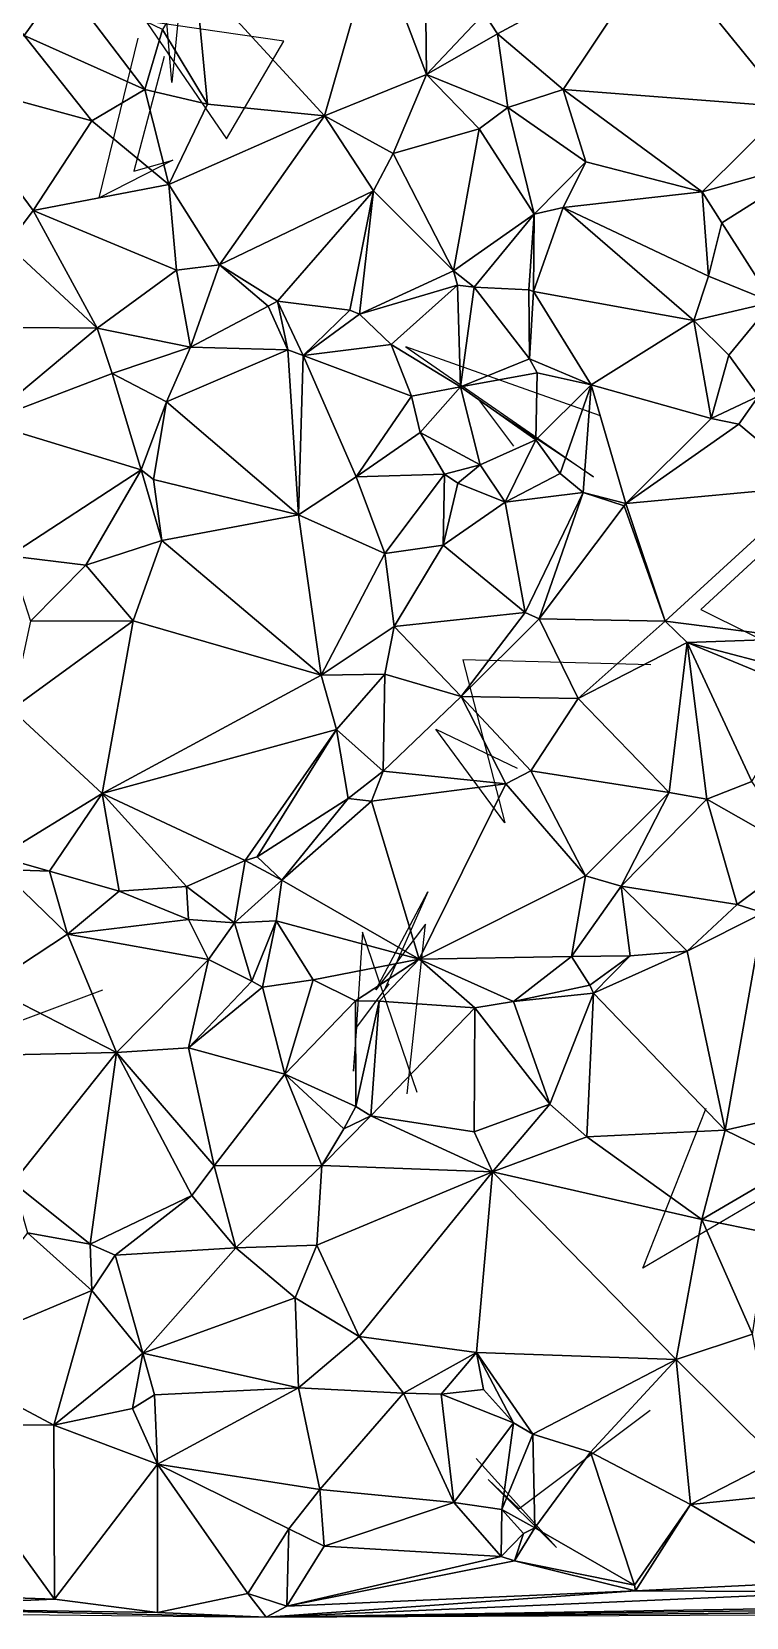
# Model space of a CAD drawing. Header units: metres. Extents: x -15 to 15.8, y -15.8 to 15.6.
# Drawn here: x -6.35 to -0.71, y -15 to -2.49 of the extents above; entities that cross this region are included whole.
import ezdxf

# ---------------------------------------------------------------- set-up
doc = ezdxf.new("R2010")
doc.units = ezdxf.units.M
doc.layers.add('CRACKS', color=1, linetype='Continuous')
doc.layers.add('STREET_MESH', color=7, linetype='Continuous')

msp = doc.modelspace()

# ---------------------------------------------------------------- linework, layer by layer
at = {"layer": 'CRACKS'}
for points in [[(-5.142, -1.855, 0.1), (-5.245, -2.892, 0.1), (-5.356, -1.527, 0.1), (-5.826, -2.374, 0.1), (-4.676, -2.086, 0.1)], [(-4.435, -1.779, 0.1), (-5.5, -2.335, 0.1), (-4.813, -3.336, 0.1), (-4.361, -2.565, 0.1), (-5.721, -2.368, 0.1)], [(-5.304, -2.686, 0.1), (-5.544, -3.592, 0.1), (-5.237, -3.503, 0.1), (-5.817, -3.802, 0.1), (-5.509, -2.543, 0.1)], [(-1.87, -5.519, 0.1), (-3.398, -4.977, 0.1), (-1.918, -6.003, 0.1), (-2.816, -5.403, 0.1), (-2.549, -5.761, 0.1)], [(-0.346, -7.471, 0.1), (0.238, -7.953, 0.1), (-0.539, -6.559, 0.1), (-1.072, -7.048, 0.1), (0.479, -7.82, 0.1)], [(-1.465, -7.484, 0.1), (-2.949, -7.447, 0.1), (-2.617, -8.733, 0.1), (-3.162, -7.994, 0.1), (-2.519, -8.3, 0.1)], [(-5.791, -10.051, 0.1), (-6.59, -10.352, 0.1), (-7.058, -10.241, 0.1), (-7.251, -9.256, 0.1), (-7.666, -10.599, 0.1)], [(-3.387, -10.87, 0.1), (-3.244, -9.532, 0.1), (-3.635, -10.048, 0.1), (-3.226, -9.276, 0.1), (-3.568, -10.055, 0.1)], [(-3.31, -10.86, 0.1), (-3.739, -9.594, 0.1), (-3.812, -10.691, 0.1), (-3.786, -10.344, 0.1), (-3.53, -10.003, 0.1)], [(-0.281, -11.511, 0.1), (-0.023, -12.654, 0.1), (0.393, -11.113, 0.1), (-1.528, -12.245, 0.1), (-1.029, -10.982, 0.1)], [(-1.471, -13.367, 0.1), (-2.505, -14.142, 0.1), (-2.75, -13.912, 0.1), (-2.211, -14.448, 0.1), (-2.843, -13.745, 0.1)]]:
    msp.add_polyline3d(points, dxfattribs=at)
at = {"layer": 'STREET_MESH'}
for points in [[(0.11, -2.781), (0.001, -1.5), (-1.409, -1.825)], [(-3.641, -1.761), (-3.235, -2.829), (-3.248, -1.697)], [(-3.235, -2.829), (-2.78, -2.348), (-3.248, -1.697)], [(-3.641, -1.761), (-5.061, -2.041), (-4.04, -3.155)], [(-3.235, -2.829), (-3.641, -1.761), (-4.04, -3.155)], [(-2.78, -2.348), (-2.674, -2.508), (-1.409, -1.825)], [(-2.674, -2.508), (-2.157, -2.947), (-1.409, -1.825)], [(-2.157, -2.947), (-0.386, -3.083), (-1.409, -1.825)], [(-0.386, -3.083), (0.11, -2.781), (-1.409, -1.825)], [(-6.105, -2.096), (-6.585, -2.313), (-6.409, -2.52)], [(-5.457, -2.948), (-6.105, -2.096), (-6.409, -2.52)], [(-6.105, -2.096), (-5.457, -2.948), (-5.317, -2.473)], [(-5.061, -2.041), (-5.317, -2.473), (-4.962, -3.062)], [(-4.04, -3.155), (-5.061, -2.041), (-4.962, -3.062)], [(-2.78, -2.348), (-3.235, -2.829), (-2.674, -2.508)], [(-5.317, -2.473), (-5.457, -2.948), (-4.962, -3.062)], [(-6.409, -2.52), (-7.111, -2.857), (-5.874, -3.193)], [(-5.457, -2.948), (-6.409, -2.52), (-5.874, -3.193)], [(-3.235, -2.829), (-2.593, -3.09), (-2.674, -2.508)], [(-2.593, -3.09), (-2.157, -2.947), (-2.674, -2.508)], [(-7.111, -2.857), (-6.339, -3.901), (-5.874, -3.193)], [(-6.541, -4.172), (-6.339, -3.901), (-7.111, -2.857)], [(-3.235, -2.829), (-4.04, -3.155), (-3.498, -3.451)], [(-2.819, -3.258), (-3.235, -2.829), (-3.498, -3.451)], [(-2.819, -3.258), (-2.593, -3.09), (-3.235, -2.829)], [(-5.267, -3.695), (-5.457, -2.948), (-5.874, -3.193)], [(-5.457, -2.948), (-5.267, -3.695), (-4.962, -3.062)], [(-2.593, -3.09), (-1.978, -3.516), (-2.157, -2.947)], [(-0.386, -3.083), (-2.157, -2.947), (-1.06, -3.754)], [(-2.157, -2.947), (-1.978, -3.516), (-1.06, -3.754)], [(-5.267, -3.695), (-4.04, -3.155), (-4.962, -3.062)], [(-2.593, -3.09), (-2.819, -3.258), (-2.387, -3.93)], [(-1.978, -3.516), (-2.593, -3.09), (-2.387, -3.93)], [(-0.079, -3.477), (-0.386, -3.083), (-1.06, -3.754)], [(-6.339, -3.901), (-5.267, -3.695), (-5.874, -3.193)], [(-4.04, -3.155), (-5.267, -3.695), (-4.869, -4.329)], [(-3.654, -3.747), (-4.04, -3.155), (-4.869, -4.329)], [(-4.04, -3.155), (-3.654, -3.747), (-3.498, -3.451)], [(-3.022, -4.378), (-2.819, -3.258), (-3.498, -3.451)], [(-2.819, -3.258), (-3.022, -4.378), (-2.387, -3.93)], [(-3.654, -3.747), (-3.022, -4.378), (-3.498, -3.451)], [(-0.906, -3.998), (-0.079, -3.477), (-1.06, -3.754)], [(-0.906, -3.998), (-0.507, -4.625), (-0.079, -3.477)], [(-2.158, -3.878), (-1.978, -3.516), (-2.387, -3.93)], [(-1.978, -3.516), (-2.158, -3.878), (-1.06, -3.754)], [(-5.207, -4.372), (-5.267, -3.695), (-6.339, -3.901)], [(-5.267, -3.695), (-5.207, -4.372), (-4.869, -4.329)], [(-4.411, -4.616), (-3.654, -3.747), (-4.869, -4.329)], [(-4.411, -4.616), (-3.84, -4.688), (-3.654, -3.747)], [(-3.84, -4.688), (-3.765, -4.719), (-3.654, -3.747)], [(-3.765, -4.719), (-3.022, -4.378), (-3.654, -3.747)], [(-2.158, -3.878), (-1.011, -4.419), (-1.06, -3.754)], [(-1.011, -4.419), (-0.906, -3.998), (-1.06, -3.754)], [(-6.541, -4.172), (-5.834, -4.83), (-6.339, -3.901)], [(-5.834, -4.83), (-5.207, -4.372), (-6.339, -3.901)], [(-3.022, -4.378), (-2.859, -4.506), (-2.387, -3.93)], [(-2.859, -4.506), (-2.428, -4.526), (-2.387, -3.93)], [(-2.428, -4.526), (-2.392, -4.54), (-2.387, -3.93)], [(-2.392, -4.54), (-2.158, -3.878), (-2.387, -3.93)], [(-2.158, -3.878), (-2.392, -4.54), (-1.127, -4.769)], [(-1.011, -4.419), (-2.158, -3.878), (-1.127, -4.769)], [(-0.906, -3.998), (-1.011, -4.419), (-0.507, -4.625)], [(-5.834, -4.83), (-6.541, -4.172), (-7.03, -4.82)], [(-5.207, -4.372), (-5.834, -4.83), (-5.098, -4.979)], [(-5.207, -4.372), (-5.098, -4.979), (-4.869, -4.329)], [(-5.098, -4.979), (-4.484, -4.656), (-4.869, -4.329)], [(-4.484, -4.656), (-4.411, -4.616), (-4.869, -4.329)], [(-3.765, -4.719), (-2.992, -4.489), (-3.022, -4.378)], [(-3.514, -4.959), (-2.992, -4.489), (-3.765, -4.719)], [(-2.966, -5.292), (-2.992, -4.489), (-3.514, -4.959)], [(-2.992, -4.489), (-2.859, -4.506), (-3.022, -4.378)], [(-2.992, -4.489), (-2.966, -5.292), (-2.859, -4.506)], [(-1.011, -4.419), (-1.127, -4.769), (-0.507, -4.625)], [(-4.411, -4.616), (-4.484, -4.656), (-4.329, -5.001)], [(-4.208, -5.044), (-4.411, -4.616), (-4.329, -5.001)], [(-4.208, -5.044), (-3.84, -4.688), (-4.411, -4.616)], [(-2.859, -4.506), (-2.966, -5.292), (-2.423, -5.071)], [(-2.428, -4.526), (-2.859, -4.506), (-2.423, -5.071)], [(-2.428, -4.526), (-2.423, -5.071), (-2.392, -4.54)], [(-2.392, -4.54), (-2.423, -5.071), (-1.936, -5.277)], [(-2.392, -4.54), (-1.936, -5.277), (-1.127, -4.769)], [(-0.507, -4.625), (-1.127, -4.769), (-0.851, -5.042)], [(-0.617, -5.367), (-0.507, -4.625), (-0.851, -5.042)], [(-4.329, -5.001), (-4.484, -4.656), (-5.098, -4.979)], [(-3.84, -4.688), (-4.208, -5.044), (-3.765, -4.719)], [(-4.208, -5.044), (-3.514, -4.959), (-3.765, -4.719)], [(-6.722, -5.57), (-5.834, -4.83), (-7.03, -4.82)], [(-5.834, -4.83), (-6.722, -5.57), (-5.716, -5.188)], [(-5.098, -4.979), (-5.834, -4.83), (-5.716, -5.188)], [(-1.127, -4.769), (-1.936, -5.277), (-0.991, -5.542)], [(-1.127, -4.769), (-0.991, -5.542), (-0.851, -5.042)], [(-5.287, -5.411), (-5.098, -4.979), (-5.716, -5.188)], [(-5.287, -5.411), (-4.329, -5.001), (-5.098, -4.979)], [(-4.329, -5.001), (-5.287, -5.411), (-4.244, -6.302)], [(-4.208, -5.044), (-4.329, -5.001), (-4.244, -6.302)], [(-3.514, -4.959), (-4.208, -5.044), (-3.354, -5.365)], [(-2.966, -5.292), (-3.514, -4.959), (-3.354, -5.365)], [(-4.208, -5.044), (-4.244, -6.302), (-3.791, -6.003)], [(-3.354, -5.365), (-4.208, -5.044), (-3.791, -6.003)], [(-2.966, -5.292), (-2.362, -5.181), (-2.423, -5.071)], [(-2.423, -5.071), (-2.362, -5.181), (-1.936, -5.277)], [(-0.991, -5.542), (-0.617, -5.367), (-0.851, -5.042)], [(-6.722, -5.57), (-5.487, -5.946), (-5.716, -5.188)], [(-5.487, -5.946), (-5.287, -5.411), (-5.716, -5.188)], [(-2.362, -5.181), (-2.966, -5.292), (-2.373, -5.711)], [(-1.936, -5.277), (-2.362, -5.181), (-2.373, -5.711)], [(-3.284, -5.653), (-3.354, -5.365), (-3.791, -6.003)], [(-3.284, -5.653), (-2.966, -5.292), (-3.354, -5.365)], [(-2.966, -5.292), (-3.284, -5.653), (-2.813, -5.907)], [(-2.966, -5.292), (-2.813, -5.907), (-2.373, -5.711)], [(-2.181, -5.975), (-1.936, -5.277), (-2.373, -5.711)], [(-1.936, -5.277), (-2.181, -5.975), (-2, -6.127)], [(-1.662, -6.212), (-1.936, -5.277), (-2, -6.127)], [(-1.936, -5.277), (-1.662, -6.212), (-0.991, -5.542)], [(-0.771, -5.587), (-0.617, -5.367), (-0.991, -5.542)], [(-0.617, -5.367), (-0.771, -5.587), (-0.187, -6.077)], [(-5.487, -5.946), (-5.388, -6.023), (-5.287, -5.411)], [(-5.287, -5.411), (-5.388, -6.023), (-4.244, -6.302)], [(-5.487, -5.946), (-6.722, -5.57), (-6.524, -6.626)], [(-1.662, -6.212), (-0.771, -5.587), (-0.991, -5.542)], [(-0.771, -5.587), (-1.662, -6.212), (-0.187, -6.077)], [(-3.093, -5.981), (-3.284, -5.653), (-3.791, -6.003)], [(-3.284, -5.653), (-3.093, -5.981), (-2.813, -5.907)], [(-2.813, -5.907), (-2.616, -6.202), (-2.373, -5.711)], [(-2.616, -6.202), (-2.181, -5.975), (-2.373, -5.711)], [(-5.487, -5.946), (-6.524, -6.626), (-5.923, -6.7)], [(-5.324, -6.505), (-5.487, -5.946), (-5.923, -6.7)], [(-5.388, -6.023), (-5.487, -5.946), (-5.324, -6.505)], [(-4.244, -6.302), (-3.563, -6.608), (-3.791, -6.003)], [(-3.563, -6.608), (-3.093, -5.981), (-3.791, -6.003)], [(-3.093, -5.981), (-3.563, -6.608), (-3.105, -6.541)], [(-2.989, -6.053), (-3.093, -5.981), (-3.105, -6.541)], [(-3.093, -5.981), (-2.989, -6.053), (-2.813, -5.907)], [(-2.813, -5.907), (-2.989, -6.053), (-2.616, -6.202)], [(-2.181, -5.975), (-2.616, -6.202), (-2, -6.127)], [(-4.244, -6.302), (-5.388, -6.023), (-5.324, -6.505)], [(-2.616, -6.202), (-2.989, -6.053), (-3.105, -6.541)], [(-2, -6.127), (-2.616, -6.202), (-2.456, -7.073)], [(-2.346, -7.122), (-2, -6.127), (-2.456, -7.073)], [(-1.676, -6.23), (-2, -6.127), (-2.346, -7.122)], [(-1.676, -6.23), (-1.662, -6.212), (-2, -6.127)], [(-1.662, -6.212), (-1.352, -7.142), (-0.187, -6.077)], [(-1.352, -7.142), (-0.278, -7.278), (-0.187, -6.077)], [(-2.616, -6.202), (-3.105, -6.541), (-2.456, -7.073)], [(-1.352, -7.142), (-1.676, -6.23), (-2.346, -7.122)], [(-1.662, -6.212), (-1.676, -6.23), (-1.352, -7.142)], [(-4.067, -7.567), (-4.244, -6.302), (-5.324, -6.505)], [(-4.067, -7.567), (-3.563, -6.608), (-4.244, -6.302)], [(-6.524, -6.626), (-6.36, -7.14), (-5.923, -6.7)], [(-5.55, -7.138), (-5.324, -6.505), (-5.923, -6.7)], [(-5.55, -7.138), (-4.067, -7.567), (-5.324, -6.505)], [(-3.563, -6.608), (-4.067, -7.567), (-3.49, -7.182)], [(-3.563, -6.608), (-3.49, -7.182), (-3.105, -6.541)], [(-3.105, -6.541), (-3.49, -7.182), (-2.456, -7.073)], [(-6.36, -7.14), (-5.55, -7.138), (-5.923, -6.7)], [(-2.456, -7.073), (-3.49, -7.182), (-2.963, -7.736)], [(-2.346, -7.122), (-2.456, -7.073), (-2.963, -7.736)], [(-2.039, -7.751), (-2.346, -7.122), (-2.963, -7.736)], [(-1.352, -7.142), (-2.346, -7.122), (-2.039, -7.751)], [(-5.55, -7.138), (-6.36, -7.14), (-6.509, -7.838)], [(-5.794, -8.499), (-5.55, -7.138), (-6.509, -7.838)], [(-5.794, -8.499), (-4.067, -7.567), (-5.55, -7.138)], [(-4.067, -7.567), (-3.564, -7.559), (-3.49, -7.182)], [(-3.49, -7.182), (-3.564, -7.559), (-2.963, -7.736)], [(-1.179, -7.31), (-1.352, -7.142), (-2.039, -7.751)], [(-1.352, -7.142), (-1.179, -7.31), (-0.278, -7.278)], [(-1.32, -8.493), (-1.179, -7.31), (-2.039, -7.751)], [(-1.179, -7.31), (-1.32, -8.493), (-1.023, -8.544)], [(-1.179, -7.31), (-0.297, -7.54), (-0.278, -7.278)], [(-0.297, -7.54), (-1.179, -7.31), (-0.255, -7.691)], [(-1.179, -7.31), (-0.669, -8.405), (-0.255, -7.691)], [(-0.669, -8.405), (-1.179, -7.31), (-1.023, -8.544)], [(-4.067, -7.567), (-5.794, -8.499), (-3.945, -7.996)], [(-3.564, -7.559), (-4.067, -7.567), (-3.945, -7.996)], [(-3.564, -7.559), (-3.945, -7.996), (-3.577, -8.325)], [(-3.564, -7.559), (-3.577, -8.325), (-2.963, -7.736)], [(-3.577, -8.325), (-2.61, -8.424), (-2.963, -7.736)], [(-2.412, -8.322), (-2.039, -7.751), (-2.963, -7.736)], [(-2.61, -8.424), (-2.412, -8.322), (-2.963, -7.736)], [(-2.412, -8.322), (-1.32, -8.493), (-2.039, -7.751)], [(-6.608, -9.001), (-5.794, -8.499), (-6.509, -7.838)], [(-5.794, -8.499), (-4.666, -9.028), (-3.945, -7.996)], [(-3.945, -7.996), (-4.666, -9.028), (-4.571, -8.999)], [(-3.852, -8.54), (-3.945, -7.996), (-4.571, -8.999)], [(-3.945, -7.996), (-3.852, -8.54), (-3.577, -8.325)], [(-3.577, -8.325), (-3.852, -8.54), (-3.67, -8.561)], [(-2.61, -8.424), (-3.577, -8.325), (-3.67, -8.561)], [(-1.981, -9.151), (-2.412, -8.322), (-2.61, -8.424)], [(-2.412, -8.322), (-1.981, -9.151), (-1.32, -8.493)], [(-6.209, -9.114), (-5.794, -8.499), (-6.608, -9.001)], [(-5.794, -8.499), (-6.209, -9.114), (-5.659, -9.272)], [(-5.794, -8.499), (-5.659, -9.272), (-5.129, -9.234)], [(-4.666, -9.028), (-5.794, -8.499), (-5.129, -9.234)], [(-3.292, -9.808), (-2.61, -8.424), (-3.67, -8.561)], [(-3.292, -9.808), (-1.981, -9.151), (-2.61, -8.424)], [(-1.32, -8.493), (-1.981, -9.151), (-1.699, -9.23)], [(-1.023, -8.544), (-1.32, -8.493), (-1.699, -9.23)], [(-0.257, -8.982), (-0.669, -8.405), (-1.023, -8.544)], [(-4.376, -9.184), (-3.852, -8.54), (-4.571, -8.999)], [(-3.852, -8.54), (-4.376, -9.184), (-3.67, -8.561)], [(-4.376, -9.184), (-3.292, -9.808), (-3.67, -8.561)], [(-1.023, -8.544), (-1.699, -9.23), (-0.786, -9.377)], [(-0.257, -8.982), (-1.023, -8.544), (-0.786, -9.377)], [(-6.592, -9.099), (-6.209, -9.114), (-6.608, -9.001)], [(-4.666, -9.028), (-4.376, -9.184), (-4.571, -8.999)], [(-0.577, -9.441), (-0.257, -8.982), (-0.786, -9.377)], [(-6.592, -9.099), (-6.695, -10.023), (-6.068, -9.611)], [(-6.209, -9.114), (-6.592, -9.099), (-6.068, -9.611)], [(-5.659, -9.272), (-6.209, -9.114), (-6.068, -9.611)], [(-4.749, -9.52), (-4.666, -9.028), (-5.129, -9.234)], [(-4.666, -9.028), (-4.749, -9.52), (-4.376, -9.184)], [(-5.129, -9.234), (-5.659, -9.272), (-5.112, -9.495)], [(-4.749, -9.52), (-5.129, -9.234), (-5.112, -9.495)], [(-4.749, -9.52), (-4.421, -9.504), (-4.376, -9.184)], [(-4.421, -9.504), (-3.292, -9.808), (-4.376, -9.184)], [(-1.981, -9.151), (-3.292, -9.808), (-2.092, -9.786)], [(-1.981, -9.151), (-2.092, -9.786), (-1.699, -9.23)], [(-2.092, -9.786), (-1.63, -9.78), (-1.699, -9.23)], [(-1.699, -9.23), (-1.18, -9.744), (-0.786, -9.377)], [(-1.63, -9.78), (-1.18, -9.744), (-1.699, -9.23)], [(-5.659, -9.272), (-6.068, -9.611), (-5.112, -9.495)], [(-1.18, -9.744), (-0.577, -9.441), (-0.786, -9.377)], [(-6.068, -9.611), (-4.954, -9.811), (-5.112, -9.495)], [(-4.954, -9.811), (-4.749, -9.52), (-5.112, -9.495)], [(-4.421, -9.504), (-4.749, -9.52), (-4.613, -9.982)], [(-4.53, -10.027), (-4.421, -9.504), (-4.613, -9.982)], [(-4.421, -9.504), (-4.53, -10.027), (-4.129, -9.97)], [(-3.292, -9.808), (-4.421, -9.504), (-4.129, -9.97)], [(-0.577, -9.441), (-1.18, -9.744), (-0.879, -11.156)], [(-0.577, -9.441), (-0.879, -11.156), (0.529, -10.835)], [(-6.068, -9.611), (-6.695, -10.023), (-5.681, -10.544)], [(-4.954, -9.811), (-6.068, -9.611), (-5.681, -10.544)], [(-4.749, -9.52), (-4.954, -9.811), (-4.613, -9.982)], [(-0.879, -11.156), (-1.18, -9.744), (-1.917, -10.075)], [(-1.18, -9.744), (-1.63, -9.78), (-1.917, -10.075)], [(-5.112, -10.507), (-4.954, -9.811), (-5.681, -10.544)], [(-4.954, -9.811), (-5.112, -10.507), (-4.613, -9.982)], [(-3.292, -9.808), (-4.129, -9.97), (-3.795, -10.135)], [(-3.61, -10.138), (-3.292, -9.808), (-3.795, -10.135)], [(-3.292, -9.808), (-3.61, -10.138), (-2.854, -10.192)], [(-3.292, -9.808), (-2.548, -10.141), (-2.092, -9.786)], [(-2.548, -10.141), (-3.292, -9.808), (-2.854, -10.192)], [(-2.548, -10.141), (-1.947, -10.011), (-2.092, -9.786)], [(-1.947, -10.011), (-1.63, -9.78), (-2.092, -9.786)], [(-1.63, -9.78), (-1.947, -10.011), (-1.917, -10.075)], [(-5.112, -10.507), (-4.53, -10.027), (-4.613, -9.982)], [(-4.53, -10.027), (-4.353, -10.714), (-4.129, -9.97)], [(-4.129, -9.97), (-4.353, -10.714), (-3.795, -10.135)], [(-6.695, -10.023), (-7.002, -10.573), (-5.681, -10.544)], [(-4.353, -10.714), (-4.53, -10.027), (-5.112, -10.507)], [(-1.947, -10.011), (-2.548, -10.141), (-1.917, -10.075)], [(-2.548, -10.141), (-2.263, -10.951), (-1.917, -10.075)], [(-2.263, -10.951), (-1.97, -11.21), (-1.917, -10.075)], [(-1.97, -11.21), (-0.879, -11.156), (-1.917, -10.075)], [(-4.353, -10.714), (-3.794, -10.969), (-3.795, -10.135)], [(-3.794, -10.969), (-3.61, -10.138), (-3.795, -10.135)], [(-3.61, -10.138), (-3.794, -10.969), (-3.675, -11.043)], [(-2.854, -10.192), (-3.61, -10.138), (-3.675, -11.043)], [(-2.854, -10.192), (-3.675, -11.043), (-2.859, -11.17)], [(-2.263, -10.951), (-2.854, -10.192), (-2.859, -11.17)], [(-2.263, -10.951), (-2.548, -10.141), (-2.854, -10.192)], [(-7.002, -10.573), (-6.496, -11.568), (-5.681, -10.544)], [(-6.496, -11.568), (-5.888, -12.055), (-5.681, -10.544)], [(-5.888, -12.055), (-5.087, -11.672), (-5.681, -10.544)], [(-4.91, -11.438), (-5.112, -10.507), (-5.681, -10.544)], [(-5.087, -11.672), (-4.91, -11.438), (-5.681, -10.544)], [(-4.91, -11.438), (-4.353, -10.714), (-5.112, -10.507)], [(-4.353, -10.714), (-4.91, -11.438), (-4.06, -11.436)], [(-3.887, -11.145), (-4.353, -10.714), (-4.06, -11.436)], [(-3.887, -11.145), (-3.794, -10.969), (-4.353, -10.714)], [(0.529, -10.835), (-0.879, -11.156), (-0.323, -11.428)], [(-3.794, -10.969), (-3.887, -11.145), (-3.675, -11.043)], [(-2.714, -11.485), (-2.263, -10.951), (-2.859, -11.17)], [(-1.97, -11.21), (-2.263, -10.951), (-2.714, -11.485)], [(-2.714, -11.485), (-3.675, -11.043), (-4.06, -11.436)], [(-3.675, -11.043), (-3.887, -11.145), (-4.06, -11.436)], [(-3.675, -11.043), (-2.714, -11.485), (-2.859, -11.17)], [(-1.97, -11.21), (-2.714, -11.485), (-1.064, -11.86)], [(-0.879, -11.156), (-1.97, -11.21), (-1.064, -11.86)], [(-0.323, -11.428), (-0.879, -11.156), (-1.064, -11.86)], [(-5.087, -11.672), (-4.739, -12.084), (-4.91, -11.438)], [(-4.91, -11.438), (-4.739, -12.084), (-4.06, -11.436)], [(-4.739, -12.084), (-4.101, -12.063), (-4.06, -11.436)], [(-4.101, -12.063), (-2.714, -11.485), (-4.06, -11.436)], [(-4.101, -12.063), (-3.766, -12.783), (-2.714, -11.485)], [(-2.714, -11.485), (-3.766, -12.783), (-2.841, -12.911)], [(-1.265, -12.966), (-2.714, -11.485), (-2.841, -12.911)], [(-2.714, -11.485), (-1.265, -12.966), (-1.064, -11.86)], [(-0.539, -11.967), (-0.323, -11.428), (-1.064, -11.86)], [(-5.888, -12.055), (-6.496, -11.568), (-6.383, -11.966)], [(-5.087, -11.672), (-5.888, -12.055), (-5.691, -12.141)], [(-4.739, -12.084), (-5.087, -11.672), (-5.691, -12.141)], [(-1.265, -12.966), (-0.663, -12.766), (-1.064, -11.86)], [(-0.663, -12.766), (-0.539, -11.967), (-1.064, -11.86)], [(-5.876, -12.42), (-6.383, -11.966), (-7.158, -12.959)], [(-5.876, -12.42), (-5.888, -12.055), (-6.383, -11.966)], [(-5.888, -12.055), (-5.876, -12.42), (-5.691, -12.141)], [(-5.472, -12.915), (-4.739, -12.084), (-5.691, -12.141)], [(-4.739, -12.084), (-5.472, -12.915), (-4.272, -12.479)], [(-4.101, -12.063), (-4.739, -12.084), (-4.272, -12.479)], [(-3.766, -12.783), (-4.101, -12.063), (-4.272, -12.479)], [(-5.876, -12.42), (-5.472, -12.915), (-5.691, -12.141)], [(-5.876, -12.42), (-7.158, -12.959), (-6.176, -13.484)], [(-5.472, -12.915), (-5.876, -12.42), (-6.176, -13.484)], [(-4.272, -12.479), (-5.472, -12.915), (-4.245, -13.19)], [(-3.766, -12.783), (-4.272, -12.479), (-4.245, -13.19)], [(-3.418, -13.231), (-3.766, -12.783), (-4.245, -13.19)], [(-3.766, -12.783), (-3.418, -13.231), (-2.841, -12.911)], [(-0.47, -13.758), (-0.663, -12.766), (-1.265, -12.966)], [(-7.158, -12.959), (-7.171, -13.473), (-6.176, -13.484)], [(-5.555, -13.351), (-5.472, -12.915), (-6.176, -13.484)], [(-5.38, -13.245), (-5.472, -12.915), (-5.555, -13.351)], [(-5.472, -12.915), (-5.38, -13.245), (-4.245, -13.19)], [(-3.418, -13.231), (-3.119, -13.24), (-2.841, -12.911)], [(-3.119, -13.24), (-2.787, -13.203), (-2.841, -12.911)], [(-2.787, -13.203), (-2.549, -13.464), (-2.841, -12.911)], [(-2.397, -13.554), (-1.265, -12.966), (-2.841, -12.911)], [(-2.549, -13.464), (-2.397, -13.554), (-2.841, -12.911)], [(-1.265, -12.966), (-2.397, -13.554), (-1.942, -13.696)], [(-1.265, -12.966), (-1.942, -13.696), (-1.154, -14.108)], [(-0.47, -13.758), (-1.265, -12.966), (-1.154, -14.108)], [(-5.38, -13.245), (-5.555, -13.351), (-5.356, -13.79)], [(-5.38, -13.245), (-5.356, -13.79), (-4.245, -13.19)], [(-5.356, -13.79), (-4.076, -13.99), (-4.245, -13.19)], [(-4.076, -13.99), (-3.418, -13.231), (-4.245, -13.19)], [(-3.418, -13.231), (-4.076, -13.99), (-3.019, -14.093)], [(-3.119, -13.24), (-3.418, -13.231), (-3.019, -14.093)], [(-2.787, -13.203), (-3.119, -13.24), (-2.549, -13.464)], [(-2.549, -13.464), (-3.119, -13.24), (-3.019, -14.093)], [(-5.356, -13.79), (-5.555, -13.351), (-6.176, -13.484)], [(-7.171, -13.473), (-7.86, -14.798), (-6.171, -14.856)], [(-7.171, -13.473), (-6.171, -14.856), (-6.176, -13.484)], [(-6.171, -14.856), (-5.356, -13.79), (-6.176, -13.484)], [(-2.641, -14.149), (-2.549, -13.464), (-3.019, -14.093)], [(-2.641, -14.149), (-2.397, -13.554), (-2.549, -13.464)], [(-2.382, -14.294), (-2.397, -13.554), (-2.641, -14.149)], [(-2.397, -13.554), (-2.382, -14.294), (-1.942, -13.696)], [(-2.382, -14.294), (-1.594, -14.745), (-1.942, -13.696)], [(-1.942, -13.696), (-1.594, -14.745), (-1.154, -14.108)], [(-0.283, -14.02), (-0.47, -13.758), (-1.154, -14.108)], [(-5.358, -14.96), (-5.356, -13.79), (-6.171, -14.856)], [(-5.356, -13.79), (-5.358, -14.96), (-4.645, -14.811)], [(-4.321, -14.3), (-5.356, -13.79), (-4.645, -14.811)], [(-5.356, -13.79), (-4.321, -14.3), (-4.076, -13.99)], [(-4.321, -14.3), (-4.042, -14.439), (-4.076, -13.99)], [(-4.076, -13.99), (-4.042, -14.439), (-3.019, -14.093)], [(-4.042, -14.439), (-2.647, -14.518), (-3.019, -14.093)], [(-2.647, -14.518), (-2.641, -14.149), (-3.019, -14.093)], [(-1.154, -14.108), (-1.594, -14.745), (-1.587, -14.789)], [(-0.126, -14.719), (-1.154, -14.108), (-1.587, -14.789)], [(-0.126, -14.719), (-0.283, -14.02), (-1.154, -14.108)], [(-2.47, -14.338), (-2.641, -14.149), (-2.647, -14.518)], [(-2.47, -14.338), (-2.382, -14.294), (-2.641, -14.149)], [(-4.336, -14.912), (-4.321, -14.3), (-4.645, -14.811)], [(-4.321, -14.3), (-4.336, -14.912), (-4.042, -14.439)], [(-2.541, -14.553), (-2.47, -14.338), (-2.647, -14.518)], [(-1.594, -14.745), (-2.382, -14.294), (-2.541, -14.553)], [(-2.382, -14.294), (-2.47, -14.338), (-2.541, -14.553)], [(-4.042, -14.439), (-4.336, -14.912), (-2.647, -14.518)], [(-4.336, -14.912), (-2.541, -14.553), (-2.647, -14.518)], [(-2.541, -14.553), (-4.336, -14.912), (-1.587, -14.789)], [(-1.594, -14.745), (-2.541, -14.553), (-1.587, -14.789)], [(0.071, -14.798), (-0.126, -14.719), (-1.587, -14.789)], [(-7.86, -14.798), (-7.794, -14.925), (-6.171, -14.856)], [(-7.794, -14.925), (-5.358, -14.96), (-6.171, -14.856)], [(-5.358, -14.96), (-4.501, -14.999), (-4.645, -14.811)], [(-4.501, -14.999), (-4.336, -14.912), (-4.645, -14.811)], [(-4.336, -14.912), (-4.501, -14.999), (-1.587, -14.789)], [(-4.501, -14.999), (0.071, -14.798), (-1.587, -14.789)], [(0.071, -14.798), (-4.501, -14.999), (3.496, -14.863)], [(3.496, -14.863), (-4.501, -14.999), (5.453, -14.869)], [(-4.501, -14.999), (9.759, -14.88), (5.453, -14.869)], [(-4.501, -14.999), (13.877, -14.912), (9.759, -14.88)], [(-12.807, -14.909), (-4.501, -14.999), (-7.794, -14.925)], [(-4.501, -14.999), (-5.358, -14.96), (-7.794, -14.925)]]:
    msp.add_3dface(points, dxfattribs=at)

doc.saveas('drawing.dxf')
